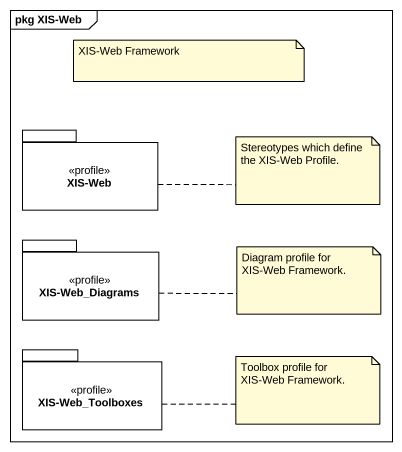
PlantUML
@startuml
mainframe pkg XIS-Web
package "XIS-Web" as XIS_Web <<profile>> {
}
package "XIS-Web_Diagrams" as XIS_Web_Diagrams <<profile>> {
}
package "XIS-Web_Toolboxes" as XIS_Web_Toolboxes <<profile>> {
}
note as N1
  XIS-Web Framework
end note
note right of XIS_Web : Stereotypes which define the XIS-Web Profile.
note right of XIS_Web_Diagrams : Diagram profile for XIS-Web Framework.
note right of XIS_Web_Toolboxes : Toolbox profile for XIS-Web Framework.
@enduml
